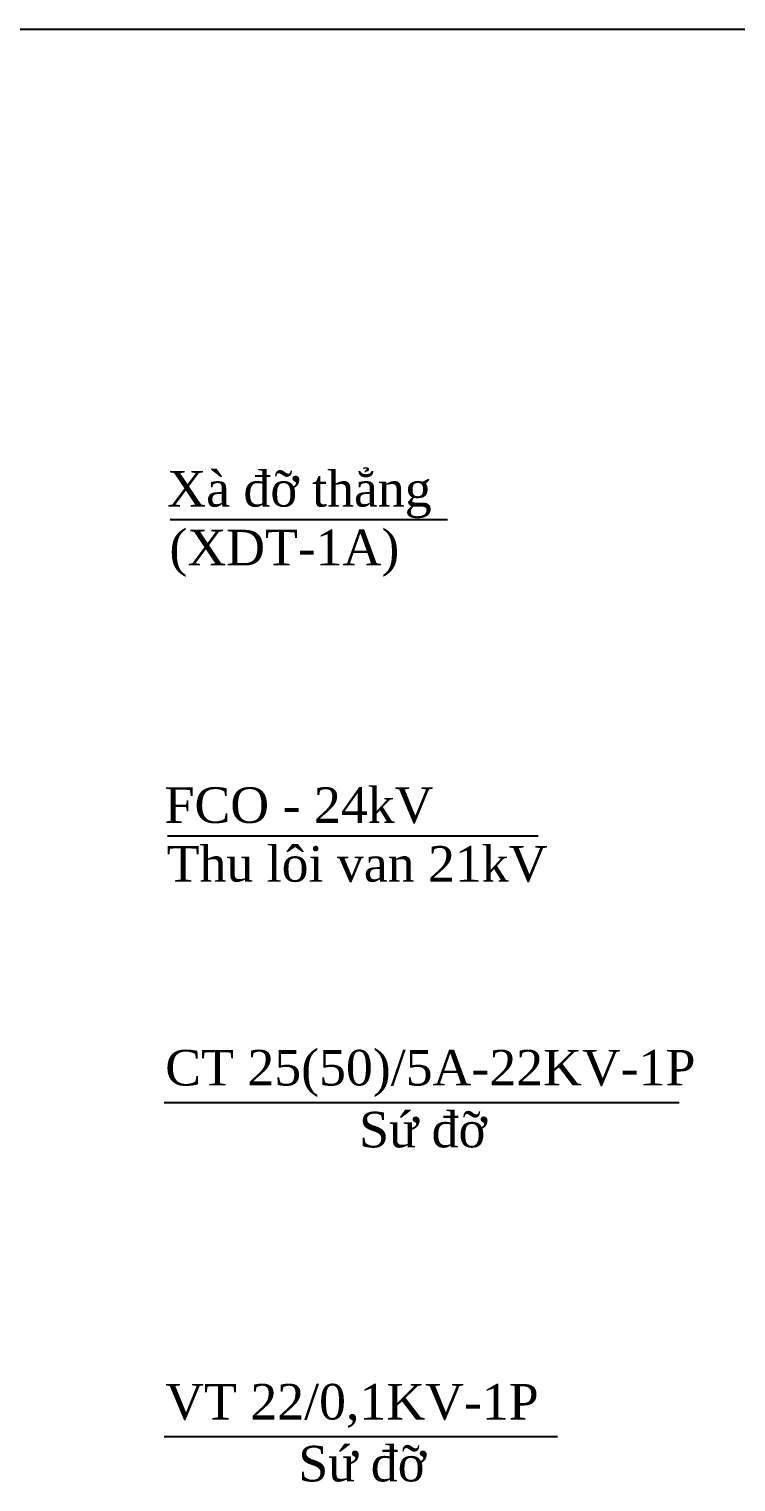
# Model space of a CAD drawing. Header units: inches. Extents: x -246336 to 136055, y -106871 to 69513.
# Drawn here: x -203582 to -200306, y -15789 to -9053 of the extents above; entities that cross this region are included whole.
import ezdxf

# ---------------------------------------------------------------- set-up
doc = ezdxf.new("R2010")
doc.units = ezdxf.units.IN
doc.header["$MEASUREMENT"] = 0
doc.layers.add('XA-TT1', color=7, linetype='Continuous')
doc.styles.add('VIET25', font='VNTIME_0.TTF', dxfattribs={"height": 2.5})

msp = doc.modelspace()

# ---------------------------------------------------------------- linework, layer by layer
at = {"color": 1}
msp.add_line((-216812.302, -9052.59), (-191394.958, -9052.59), dxfattribs=at)
at = {"layer": 'XA-TT1', "color": 3}
for p, q in [((-202928.134, -11327.25), (-201642.494, -11327.25)), ((-202940.866, -12793.824), (-201222.649, -12793.824)), ((-202955.552, -14028.965), (-200569.454, -14028.965)), ((-202955.552, -15577.713), (-201132.867, -15577.713))]:
    msp.add_line(p, q, dxfattribs=at)

# ---------------------------------------------------------------- texts
at = {"layer": 'XA-TT1', "style": 'VIET25'}
for s, p in [('Xµ ®ì th¼ng ', (-202941.514, -11266.679)), ('(XDT-1A)', (-202931.615, -11539.085)), ('FCO - 24kV', (-202954.247, -12733.253)), ('Thu l«i van 21kV', (-202944.348, -13005.659)), ('CT 25(50)/5A-22KV-1P', (-202951, -13950.643)), ('Sø ®ì', (-202052.391, -14237.647)), ('VT 22/0,1KV-1P', (-202951, -15499.391)), ('Sø ®ì', (-202334.344, -15786.396))]:
    msp.add_text(s, height=165, dxfattribs=at).set_placement(p)

doc.saveas('drawing.dxf')
